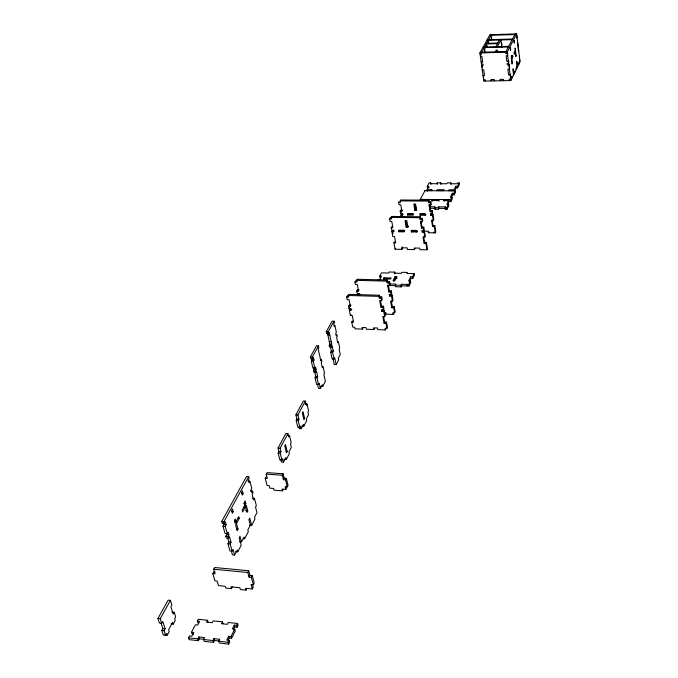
<?xml version="1.0" encoding="UTF-8"?>
<svg xmlns="http://www.w3.org/2000/svg" width="678" height="678" viewBox="0 0 678 678"><rect width="100%" height="100%" fill="white"/><g stroke="black" fill="none" stroke-linecap="round" stroke-linejoin="round"><path stroke-width="1.02" d="M352.357 320.94L351.755 322.067L352.797 327.127L354.662 327.194L354.992 328.822L362.45 329.101L362.12 327.466L366.052 327.61L366.383 329.245L373.875 329.516L373.553 327.881L377.502 328.025L377.824 329.661L385.367 329.94L385.935 328.796M385.324 312.55L385.638 314.168L393.079 314.414L393.63 313.312M409.292 281.802L410.944 278.48L410.656 276.878L412.47 276.921L414.105 273.624L406.893 273.454L407.41 272.429L401.842 272.302L401.325 273.327L394.155 273.158L394.681 272.132L389.147 272.005L388.613 273.022L381.485 272.861L379.756 276.132L380.061 277.717M433.623 232.842L434.098 231.893M429.166 187.755L427.521 187.747L427.276 186.247L429.072 182.848L430.716 182.857L430.267 183.704L436.844 183.721L437.285 182.874L440.742 182.882L440.31 183.73L446.912 183.755L447.353 182.899L450.828 182.907L450.395 183.763L457.031 183.78L457.455 182.933L459.116 182.933L457.421 186.357L455.752 186.357L454.031 189.806L449.022 189.781L448.59 190.645L455.277 190.679L453.98 193.289L452.302 193.281L450.387 197.129L452.065 197.137L450.751 199.781L444.005 199.739L443.565 200.62L448.624 200.663L446.853 204.214L448.548 204.231L448.794 205.756L447.014 209.341L445.31 209.324L445.514 206.9L438.734 206.841L438.53 209.265L434.971 209.239L435.174 206.815L429.386 206.765M447.539 204.849L448.87 202.18L448.624 200.663M451.006 197.874L452.54 194.789L452.302 193.281M454.701 190.45L455.98 187.857L455.752 186.357M385.367 329.94L385.045 328.296L386.935 328.364L387.502 327.228L386.528 322.126L384.638 322.058L384.07 323.194L385.96 323.262L386.528 322.126M393.079 314.414L392.774 312.787L394.638 312.846L395.189 311.744L394.24 306.685L392.376 306.626L391.825 307.727L393.689 307.787L394.24 306.685M389.647 283.929L395.842 284.09L395.308 285.133L395.605 286.735L401.232 286.887L401.757 285.836L409.037 286.031L408.749 284.429L410.41 281.082L408.588 281.031L410.656 276.878M447.014 209.341L446.768 207.815L448.548 204.231M513.61 73.139L514.594 71.156L514.771 72.538M517.009 66.3L516.034 68.258L516.204 69.639M519.899 60.469L518.619 63.046L518.789 64.418M409.037 286.031L410.69 282.675L410.41 281.082M410.944 278.48L412.749 278.522L414.385 275.217L414.105 273.624M394.435 241.86L393.918 242.826L395.088 249.224L402.054 249.351L401.774 247.792L407.198 247.885L407.47 249.453L414.478 249.58L414.207 248.012L419.657 248.106L419.928 249.674L426.971 249.801L427.462 248.826L426.369 242.385L424.598 242.351L424.114 243.326L425.886 243.36L426.369 242.385M424.114 243.326L423.038 237.012L424.809 237.037L425.301 236.063L424.47 231.147L423.979 232.113L422.199 232.088L422.691 231.122L428.165 231.215L428.42 232.766L435.361 232.868L435.835 231.918L434.784 225.545L433.039 225.52L432.572 226.46L434.31 226.486L434.784 225.545M448.107 201.29L450.997 201.307L452.302 198.662L452.065 197.137M452.54 194.789L454.218 194.798L455.506 192.188L455.277 190.679M455.98 187.857L457.65 187.865L459.345 184.441L459.116 182.933M510.805 80.555L520.068 61.834L516.636 33.9L489.923 34.705L479.914 52.884L483.787 81.089L510.805 80.555L507.186 52.164L516.636 33.9M228.249 640.049L229.198 638.151L228.656 636.311L230.995 636.574L231.537 638.413L229.198 638.151M233.41 629.718L234.8 626.93L234.266 625.091L236.597 625.345L237.122 627.175L234.8 626.93M208.053 622.09L207.502 620.268L198.349 619.285L197.383 621.116L199.663 621.362L197.73 625.04L195.434 624.794L191.518 632.201L193.815 632.455L191.849 636.201L189.543 635.939L188.552 637.82L189.12 639.642L198.374 640.685L197.806 638.854L198.781 636.973L204.578 637.617L203.603 639.507L204.171 641.337L213.485 642.388L212.926 640.549L213.892 638.659L219.731 639.312L218.774 641.202L219.325 643.041L228.706 644.1L228.164 642.261L229.113 640.354L226.766 640.091L228.656 636.311M230.995 636.574L234.741 629.065L232.41 628.811L234.266 625.091M236.597 625.345L237.52 623.489L228.232 622.489L227.299 624.345L221.511 623.718L222.452 621.87L213.239 620.879L212.29 622.718L206.544 622.099L207.502 620.268M445.31 209.324L445.514 206.9M228.706 644.1L229.656 642.202L229.113 640.354M231.537 638.413L235.274 630.904L234.741 629.065M237.122 627.175L238.046 625.328L237.52 623.489M215.223 572.012L213.723 571.868L212.799 573.596L214.934 580.876L217.172 581.097L218.494 585.623L225.223 586.284L225.749 588.097L231.359 588.648L230.842 586.843L239.868 587.733L240.376 589.546L246.038 590.106L245.529 588.292L252.343 588.97L251.08 584.411L253.36 584.631L254.233 582.877L252.216 575.554L249.936 575.334L249.046 577.08L251.335 577.3L252.216 575.554M252.343 588.97L253.216 587.207L252.462 584.478M519.382 56.215L519.585 61.113M428.42 232.766L428.894 231.825M246.038 590.106L246.919 588.351M385.638 314.168L386.189 313.067M438.53 209.265L438.734 206.841M503.686 80.029L503.347 80.699L503.169 79.309L500.042 79.377L500.228 80.767L500.567 80.089M384.07 323.194L382.799 316.584L384.697 316.651L385.265 315.516L384.282 310.371L382.384 310.304L381.807 311.439L383.706 311.499L384.282 310.371M391.825 307.727L390.587 301.176L392.46 301.227L393.02 300.134L392.062 295.023L390.189 294.972L389.63 296.066L391.503 296.125L392.062 295.023M432.572 226.46L431.53 220.206L433.276 220.231L433.751 219.291L432.945 214.426L431.2 214.409L430.725 215.341L432.479 215.358L432.945 214.426M518.704 50.706L518.382 51.342L518.178 46.418M401.232 286.887L400.944 285.285L401.469 284.235L408.749 284.429M438.793 199.705L438.344 200.586L431.632 200.544L432.089 199.663L438.793 199.705L439.039 201.222M213.485 642.388L214.451 640.498L213.892 638.659M381.807 311.439L381.485 309.77L383.384 309.829L383.96 308.702L383.485 306.202L381.578 306.142L381.002 307.27L382.909 307.329L383.485 306.202M389.63 296.066L389.316 294.413L391.198 294.472L391.757 293.371L391.291 290.887L389.409 290.837L388.85 291.93L390.731 291.989L391.291 290.887M422.199 232.088L421.928 230.495L423.708 230.52L424.199 229.554L423.792 227.164L422.013 227.147L421.521 228.105L423.301 228.13L423.792 227.164M430.725 215.341L430.471 213.765L432.217 213.782L432.691 212.85L432.301 210.485L430.555 210.468L430.072 211.4L431.827 211.417L432.301 210.485M518.009 45.036L517.687 45.672L517.746 42.951M373.875 329.516L374.459 328.381M414.478 249.58L414.978 248.606M434.971 209.239L435.429 208.341M430.471 213.765L430.945 212.833M249.046 577.08L247.767 572.478L248.656 570.732L214.629 567.511L213.706 569.24L215.045 573.817L212.799 573.596M266.039 476.88L265.242 478.371L267.056 485.406L269.158 485.558L269.836 488.194L273.615 488.474L274.065 490.219L282.489 490.855L282.048 489.101L285.853 489.389L286.625 487.889L286.184 486.126M395.155 276.505L393.028 280.641L394.833 280.684L396.952 276.548L395.155 276.505L395.444 278.09L393.749 281.404M285.853 489.389L285.192 486.753L287.311 486.906L288.082 485.406L286.328 478.346L284.201 478.193L283.429 479.685L285.548 479.846L286.328 478.346M282.489 490.855L283.26 489.355M388.367 286.54L388.909 285.497L395.105 285.658M494.635 80.207L494.287 80.885L494.101 79.496L490.991 79.555L491.177 80.945L491.525 80.275M381.002 307.27L379.714 300.566L381.621 300.625L382.197 299.507L381.722 296.981L379.807 296.93L379.231 298.049L381.138 298.1L381.722 296.981M388.85 291.93L387.604 285.294L389.486 285.336L390.053 284.251L389.579 281.751L387.697 281.701L387.13 282.794L389.019 282.836L389.579 281.751M416.885 232.012L416.606 230.427L411.122 230.351L411.402 231.935L416.885 232.012L417.377 231.045L411.444 230.986M421.521 228.105L420.436 221.714L422.216 221.731L422.708 220.774L422.301 218.367L420.521 218.35L420.021 219.308L421.809 219.325L422.301 218.367M425.487 215.29L425.225 213.714L419.826 213.663L420.089 215.231L425.487 215.29L425.97 214.358M430.072 211.4L429.03 205.07L430.784 205.087L431.259 204.163L430.869 201.781L429.115 201.764L428.632 202.688L430.386 202.705L430.869 201.781M517.068 37.392L516.738 38.019L516.805 35.298M429.03 205.07L429.505 204.146L430.555 210.468M231.359 588.648L232.266 586.902M411.402 231.935L411.902 230.978M420.089 215.231L420.58 214.299L425.072 214.35M379.231 298.049L378.909 296.362L379.485 295.244L348.772 294.362L348.161 295.472L348.5 297.142L346.619 297.091L347.136 299.591L349.017 299.651L350.382 306.303L348.5 306.244L349.017 308.736L350.89 308.795L351.229 310.448L349.356 310.388L350.407 315.499L352.272 315.558L353.619 322.126L351.755 322.067M387.13 282.794L386.816 281.124L387.384 280.031L357.06 279.268L356.467 280.353L356.798 282.006L354.941 281.963L355.442 284.446L357.298 284.489L358.62 291.091L356.764 291.04L357.255 293.506L359.111 293.557L359.442 295.201L357.586 295.142L358.179 294.057L360.026 294.108M420.021 219.308L420.25 216.74L391.562 216.435L391.045 217.384L391.333 218.986L389.57 218.969L390.011 221.359L391.765 221.375L392.918 227.732L391.164 227.706L391.596 230.079L393.35 230.105L393.638 231.69L391.884 231.664L392.774 236.546L394.528 236.58L395.664 242.86L393.918 242.826M428.632 202.688L428.852 200.179L400.596 199.985L400.376 202.485L398.639 202.468L399.062 204.832L400.791 204.849L401.901 211.138L400.173 211.121L400.596 213.468L402.317 213.485L402.596 215.053L400.868 215.036L401.215 216.968M515.161 33.942L505.678 52.206L505.864 53.621L507.373 53.579L507.712 52.926L507.636 55.706L506.135 55.749L506.856 61.401L508.356 61.367L508.695 60.698L508.627 63.478L507.127 63.512L507.305 64.918L508.805 64.885L509.144 64.224L509.695 68.571L509.364 69.241L507.864 69.275L508.576 74.868L510.076 74.834L510.407 74.165L510.958 78.487M362.45 329.101L363.044 327.966M283.429 479.685L282.319 475.253L283.099 473.761L267.005 472.617L266.208 474.1L267.344 478.524L265.242 478.371M426.437 200.51L426.903 199.629L420.224 199.578L425.004 190.535L431.623 190.569L432.072 189.704L427.115 189.687L427.36 191.188M198.374 640.685L199.349 638.803L198.781 636.973M402.054 249.351L402.283 246.826M383.951 277.794L383.409 278.827L390.587 279.005L391.121 277.972L383.951 277.794L384.248 279.378M407.919 227.138L408.427 226.172L406.656 226.155L406.156 227.113L407.919 227.138L406.8 220.757L405.029 220.731L406.156 227.113M235.554 551.638L237.741 551.833L241.19 545.273L239.165 537.942L240.02 536.315L241.554 541.858L239.376 541.671M243.165 538.646L244.605 538.773L248.326 531.696L247.843 529.925L250.36 525.145L248.868 519.636L249.707 518.06L251.674 525.331L249.521 525.153M251.674 525.331L254.987 519.034L254.513 517.263L256.979 512.585L255.521 507.102L256.343 505.551L254.453 498.432L252.318 498.271M284.336 459.159L286.396 459.294L289.37 453.633L288.947 451.904L291.32 447.412L290.481 443.963L291.218 442.573L289.531 435.64L287.489 435.513M301.854 425.962L303.854 426.081L306.676 420.724L306.278 419.021L308.515 414.775L307.922 412.224L308.617 410.902L307.032 404.071L305.041 403.961M332.991 358.687L334.262 364.527L336.178 364.62L338.703 359.806L338.347 358.145L340.237 354.569L339.144 349.433L339.771 348.246L338.356 341.593L337.72 342.771L336.619 337.585L337.246 336.407L336.89 334.729L336.254 335.907L335.72 333.381L336.356 332.212L334.924 325.465L334.279 326.635L333.737 324.092L334.381 322.923L334.017 321.228L332.093 321.16L326.254 331.762L326.618 333.474L328.559 333.542L329.211 332.356L331.771 344.221L331.127 345.416L331.491 347.102L329.559 347.026L329.194 345.339L329.847 344.136L327.457 333.135M317.448 384.011L318.423 388.358L320.38 388.452L322.372 384.68L322.745 386.35L320.804 386.257M307.032 404.071L306.329 405.393L305.337 401.096L303.329 400.986L295.896 414.826L296.922 419.14L296.201 420.487L297.837 427.36L299.854 427.487L300.566 426.131L301.176 428.699L299.168 428.581L298.761 426.869M414.936 210.477L413.86 204.163L415.597 204.18L416.682 210.494L414.936 210.477L415.428 209.544L414.487 204.027M322.745 386.35L325.389 381.35L323.864 374.485L324.525 373.247L323.025 366.51L322.364 367.747L321.202 362.493L321.864 361.264L321.491 359.569L320.821 360.798L318.168 348.839L318.846 347.619L318.465 345.899L316.499 345.822L310.363 356.925L310.753 358.645L312.728 358.73L313.414 357.484L313.999 360.069L313.312 361.315L314.863 368.179L312.889 368.095L311.338 361.23L312.024 359.984L311.634 358.264M395.088 249.224L395.596 248.258M231.384 551.104L232.427 554.816L234.622 555.019L237.241 550.053L237.741 551.833M241.554 541.858L244.114 536.993L244.605 538.773M280.853 459.396L281.497 461.998L283.557 462.133L285.963 457.565L286.396 459.294M301.176 428.699L303.456 424.377L303.854 426.081M427.115 189.687L428.92 186.255L427.276 186.247M405.588 223.926L406.097 222.969M414.402 207.324L414.894 206.4M499.457 47.121L499.796 46.477M227.766 538.281L228.825 542.036L227.935 543.688L229.978 550.917L232.181 551.112L233.062 549.451L234.622 555.019M330.398 346.695L331.339 351.034L330.695 352.229L332.144 358.925L334.068 359.001L334.703 357.798L336.178 364.62M289.531 435.64L288.794 437.03L287.947 433.547L285.896 433.42L278.022 448.048L278.895 451.556L278.133 452.98L279.878 459.955L281.938 460.099L282.701 458.667L283.557 462.133M314.736 371.985L315.719 376.375L315.05 377.629L316.575 384.401L318.533 384.502L319.202 383.24L320.38 388.452M495.898 46.68L499.466 40.01M232.181 551.112L230.147 543.892L231.029 542.231L229.444 536.603L228.554 538.256L226.342 538.061L225.833 536.239L226.723 534.586L228.935 534.781L228.164 532.044L227.274 533.696L225.054 533.501L222.986 526.162L223.884 524.518L223.367 522.679M238.037 529.128L237.173 530.755L235.613 525.145L239.266 518.365L238.766 516.56L235.113 523.331L234.359 520.602L235.232 518.984L238.037 529.128L236.58 529.001M247.784 510.907L246.936 512.492L244.216 502.398L245.063 500.83L245.792 503.542L242.216 510.17L242.707 511.983L246.284 505.339L247.784 510.907L245.622 510.737M254.453 498.432L253.631 499.983L252.157 494.431L252.987 492.889L252.513 491.092L250.36 490.931M334.068 359.001L332.618 352.314L333.262 351.111L332.135 345.899L331.491 347.102M281.938 460.099L280.209 453.116L280.972 451.692L280.099 448.183L287.947 433.547M497.389 46.638L500.94 39.968L501.906 47.418M299.854 427.487L298.218 420.606L298.939 419.258L297.922 414.936L305.337 401.096M398.901 231.766L398.613 230.181L404.071 230.257L404.351 231.842L398.901 231.766L399.41 230.8L404.859 230.876M407.775 215.104L407.503 213.536L412.877 213.595L413.148 215.163L407.775 215.104L408.275 214.18L413.639 214.231M318.533 384.502L317.007 377.731L317.685 376.468L316.499 371.197L315.821 372.451L313.855 372.358L313.761 367.696M350.407 315.499L351.009 314.38M393.638 231.69L394.155 230.732M402.596 215.053L403.096 214.129L401.368 214.112L400.868 215.036M315.821 372.451L315.44 370.747L316.118 369.493L315.541 366.934L314.863 368.179M349.017 308.736L349.619 307.617M400.596 213.468L401.096 212.545L400.681 210.197L402.401 210.214L401.901 211.138M481.812 63.461L481.456 64.122L482.939 64.088L483.134 65.486L481.651 65.52M350.382 306.303L350.984 305.185L349.111 305.134L348.5 306.244M349.356 310.388L349.958 309.27L351.831 309.329M391.884 231.664L392.401 230.706L392.935 233.63M228.554 538.256L228.045 536.434L228.935 534.781M252.513 491.092L251.682 492.635L250.962 489.94L251.792 488.397L249.877 481.168L247.724 481.016M356.764 291.04L357.357 289.955L359.204 290.006M391.164 227.706L391.689 226.749M400.173 211.121L400.681 210.197M164.923 634.947L167.195 635.201L169.22 631.489L168.636 629.667L172.653 622.311L173.237 624.124L170.975 623.879M173.237 624.124L175.229 620.472L174.653 618.658L175.644 616.844L174.204 612.293L171.941 612.056M249.877 481.168L249.038 482.711L248.317 479.982L249.157 478.448L248.673 476.634L246.521 476.473L221.681 521.552L222.198 523.399L224.426 523.586L225.325 521.941L226.105 524.704L225.206 526.357L227.274 533.696M480.753 55.749L480.397 56.401L481.889 56.367L482.651 61.986L481.168 62.02L481.524 61.367L481.719 62.766M484.448 49.045L484.804 48.392L484.736 51.147M491.219 36.68L491.567 36.053M161.059 623.057L162.847 628.565L161.822 630.421L163.313 634.989L165.593 635.244L166.61 633.379L167.195 635.201M233.215 511.678L232.334 513.297L231.579 510.542L232.461 508.932L233.215 511.678L231.749 511.559M243.105 493.576L242.249 495.135L241.512 492.406L242.368 490.838L243.105 493.576L241.656 493.457M489.084 43.189L488.736 43.824L488.27 40.333M491.838 38.129L491.499 38.765L491.041 35.29L514.831 34.57M326.618 333.474L327.271 332.279M346.619 297.091L347.229 295.981L349.111 296.032M354.941 281.963L355.535 280.878L357.391 280.929M389.57 218.969L390.096 218.011L391.85 218.036M398.639 202.468L399.147 201.552M480.465 53.638L480.109 54.291L481.592 54.248L481.405 52.842L491.38 34.663M165.593 635.244L164.11 630.676L165.135 628.811L162.754 621.463L161.728 623.328L159.432 623.074L157.932 618.455L168.152 600.149L170.424 600.386L171.881 604.979L170.881 606.793L173.204 614.115L174.204 612.293M224.426 523.586L223.91 521.738L248.673 476.634M328.559 333.542L328.194 331.839L334.017 321.228M312.728 358.73L312.346 357.009L318.465 345.899M161.728 623.328L160.228 618.7L170.424 600.386M487.151 39.748L512.534 39.002M486.804 40.375L512.204 39.638M486.626 43.333L497.864 43.011M497.516 43.655L486.279 43.968L486.745 47.468M483.134 47.028L508.729 46.324M508.398 46.977L484.262 47.638L484.99 53.011M481.761 52.189L506.025 51.545M479.914 52.884L507.186 52.164M482.244 69.851L483.728 69.817L484.49 75.385L483.007 75.411M483.6 79.707L485.075 79.682L485.262 81.063M424.92 190.713L455.192 190.849M420.318 199.408L450.845 199.612M400.096 200.9L428.369 201.103M434.725 207.705L438.276 207.739M445.073 207.799L446.768 207.815M429.64 208.29L434.462 208.332M438.98 208.366L445.76 208.426M391.045 217.384L419.75 217.697M379.756 276.132L381.545 276.175L379.375 280.294L377.578 280.251M395.444 278.09L397.24 278.141M356.467 280.353L386.816 281.124M395.308 285.133L400.944 285.285M348.161 295.472L378.909 296.362M326.254 331.762L328.194 331.839M327.83 334.83L329.762 334.907M329.296 341.61L331.228 341.687M329.847 344.136L331.771 344.221M329.194 345.339L331.127 345.416M331.339 351.034L333.262 351.111M330.695 352.229L332.618 352.314M310.363 356.925L312.346 357.009M312.024 359.984L313.999 360.069M311.338 361.23L313.312 361.315M314.151 369.4L316.118 369.493M313.465 370.654L315.44 370.747M315.719 376.375L317.685 376.468M315.05 377.629L317.007 377.731M295.896 414.826L297.922 414.936M296.922 419.14L298.939 419.258M296.201 420.487L298.218 420.606M278.022 448.048L280.099 448.183M278.895 451.556L280.972 451.692M278.133 452.98L280.209 453.116M266.208 474.1L282.319 475.253M243.631 503.364L245.792 503.542M243.987 506.797L245.436 506.915M237.809 518.246L239.266 518.365M234.529 521.585L235.986 521.713M221.681 521.552L223.91 521.738M223.884 524.518L226.105 524.704M222.986 526.162L225.206 526.357M225.833 536.239L228.045 536.434M228.825 542.036L231.029 542.231M227.935 543.688L230.147 543.892M213.706 569.24L247.767 572.478M157.932 618.455L160.228 618.7M162.847 628.565L165.135 628.811M161.822 630.421L164.11 630.676M193.62 634.201L192.086 634.032L191.518 632.201M199.349 638.803L204.18 639.346M214.451 640.498L219.308 641.041M188.552 637.82L197.806 638.854M203.603 639.507L212.926 640.549M218.774 641.202L228.164 642.261M197.383 621.116L197.942 622.938M222.452 621.87L222.994 623.701M251.335 577.3L253.36 584.631M248.656 570.732L249.936 575.334M285.548 479.846L287.311 486.906M283.099 473.761L284.201 478.193M357.357 289.955L357.679 291.599M381.138 298.1L381.621 300.625M382.909 307.329L383.384 309.829M383.706 311.499L384.697 316.651M385.96 323.262L386.935 328.364M379.485 295.244L379.807 296.93M380.477 300.405L381.578 306.142M383.553 316.397L384.638 322.058M387.384 280.031L387.697 281.701M388.341 285.15L389.409 290.837M391.325 301.007L392.376 306.626M389.019 282.836L389.486 285.336M390.731 291.989L391.198 294.472M391.503 296.125L392.46 301.227M393.689 307.787L394.638 312.846M394.681 272.132L394.977 273.717M401.469 284.235L401.757 285.836M406.927 284.379L407.215 285.98M412.47 276.921L412.749 278.522M405.681 220.579L406.656 226.155M416.012 207.553L416.275 209.07M421.809 219.325L422.216 221.731M423.301 228.13L423.708 230.52M423.979 232.113L424.809 237.037M425.886 243.36L426.971 249.801M420.25 216.74L420.521 218.35M421.089 221.664L422.013 227.147M423.682 236.944L424.598 242.351M430.386 202.705L430.784 205.087M431.827 211.417L432.217 213.782M432.479 215.358L433.276 220.231M434.31 226.486L435.361 232.868M428.852 200.179L429.115 201.764M432.183 220.316L433.039 225.52M430.716 182.857L430.954 184.348M432.089 199.663L432.335 201.18M437.285 182.874L437.53 184.365M444.005 199.739L444.251 201.256M440.742 182.882L440.988 184.382M450.751 199.781L450.997 201.307M453.98 193.289L454.218 194.798M450.828 182.907L451.056 184.416M457.421 186.357L457.65 187.865M482.126 65.724L482.363 67.453M483.482 75.605L483.719 77.317M486.863 45.079L487.092 46.824M496.169 52.011L495.923 50.138L497.406 50.104L497.652 51.977M509.305 80.58L509.127 79.19L510.627 79.157L511.958 76.478L512.136 77.86M501.762 43.053L502 44.918M513.788 74.529L513.068 68.842L513.458 75.19M517.178 67.673L516.805 61.376L517.5 67.02M512.365 63.274L512.034 63.935L511.492 59.596L512.882 56.85L512.712 55.452L511.314 58.198L511.382 55.435L512.365 63.274M516.111 55.842L515.788 56.486L515.144 48.053L515.407 50.147L514.034 52.85L514.204 54.248L515.577 51.536L516.111 55.842M443.861 189.755L443.42 190.62L436.768 190.594L437.208 189.73L443.861 189.755M510.678 49.808L510.339 50.46L510.407 47.697L510.678 49.808M514.458 42.468L514.127 43.104L514.195 40.366L514.458 42.468M287.201 451.429L286.447 452.845L284.743 445.895L285.489 444.48L287.201 451.429M304.617 418.47L303.914 419.801L302.303 412.944L303.015 411.614L304.617 418.47"/></g></svg>
